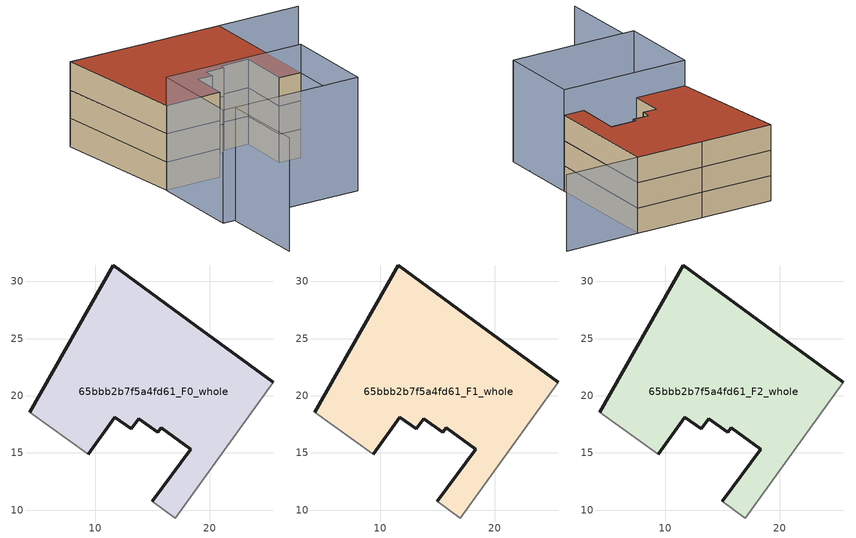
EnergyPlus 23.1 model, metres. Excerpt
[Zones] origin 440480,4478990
65bbb2b7f5a4fd61_F0_whole
 floor ground (EU_floor_Construction): 18.79,26.14 25.54,21.2 16.96,9.31 14.95,10.78 18.34,15.34 15.75,17.19 15.45,16.82 13.79,18.01 13.13,17.1 11.7,18.12 9.35,14.89 4.25,18.55 11.55,31.44 z0
 wall outside (EU_wall_Construction): 9.35,14.89 11.7,18.12 13.13,17.1 13.79,18.01 15.45,16.82 15.75,17.19 18.34,15.34 14.95,10.78 / 25.54,21.2 18.79,26.14 11.55,31.44 4.25,18.55 z0:3
 wall adiabatic (EU_wall_Construction): 4.25,18.55 9.35,14.89 / 14.95,10.78 16.96,9.31 25.54,21.2 z0:3
65bbb2b7f5a4fd61_F1_whole
 floor to 65bbb2b7f5a4fd61_F0_whole (EU_floor_Construction): 18.79,26.14 25.54,21.2 16.96,9.31 14.95,10.78 18.34,15.34 15.75,17.19 15.45,16.82 13.79,18.01 13.13,17.1 11.7,18.12 9.35,14.89 4.25,18.55 11.55,31.44 z3
 wall outside (EU_wall_Construction): 9.35,14.89 11.7,18.12 13.13,17.1 13.79,18.01 15.45,16.82 15.75,17.19 18.34,15.34 14.95,10.78 / 25.54,21.2 18.79,26.14 11.55,31.44 4.25,18.55 z3:6
 wall adiabatic (EU_wall_Construction): 4.25,18.55 9.35,14.89 / 14.95,10.78 16.96,9.31 25.54,21.2 z3:6
65bbb2b7f5a4fd61_F2_whole
 floor to 65bbb2b7f5a4fd61_F1_whole (EU_floor_Construction): 18.79,26.14 25.54,21.2 16.96,9.31 14.95,10.78 18.34,15.34 15.75,17.19 15.45,16.82 13.79,18.01 13.13,17.1 11.7,18.12 9.35,14.89 4.25,18.55 11.55,31.44 z6
 wall outside (EU_wall_Construction): 9.35,14.89 11.7,18.12 13.13,17.1 13.79,18.01 15.45,16.82 15.75,17.19 18.34,15.34 14.95,10.78 / 25.54,21.2 18.79,26.14 11.55,31.44 4.25,18.55 z6:9
 wall adiabatic (EU_wall_Construction): 4.25,18.55 9.35,14.89 / 14.95,10.78 16.96,9.31 25.54,21.2 z6:9
 roof outside (EU_roof_Construction): 16.96,9.31 25.54,21.2 18.79,26.14 11.55,31.44 4.25,18.55 9.35,14.89 11.7,18.12 13.13,17.1 13.79,18.01 15.45,16.82 15.75,17.19 18.34,15.34 14.95,10.78 z9
shading: -6.18,1.67 -0.69,9.43 / 4.29,18.6 16.98,9.3 / 16.98,9.3 10.91,1 / 10.91,1 -1.79,10.3 / -1.79,10.3 4.29,18.6 z0:12; 12.87,3.68 25.54,21.2 / 25.54,21.2 33.1,15.73 z0:9
[Building]
EU S2 Campaign: North Axis=0; Terrain=City; Solar Distribution=FullExterior
[Site:Location]
Madrid: Latitude=40.5; Longitude=-3.5; Time Zone=1; Elevation=609
[SizingPeriod:WeatherFileDays]
AnnualSizingPeriod: Begin Month=1; Begin Day of Month=1; End Month=12; End Day of Month=31; Day of Week for Start Day=Monday; Use Weather File Daylight Saving Period=No; Use Weather File Rain and Snow Indicators=No
[MATERIAL]
EU_InternalMass_Material: Roughness=MediumRough; Thickness=0.1; Conductivity=1; Density=1800; Specific Heat=900; Thermal Absorptance=0.9; Solar Absorptance=0.7; Visible Absorptance=0.7
[MATERIAL:NOMASS] Roughness=MediumRough; Thermal Absorptance=0.9; Solar Absorptance=0.7; Visible Absorptance=0.7
Name | Thermal Resistance
EU_wall_NoMass | 0.609216
EU_roof_NoMass | 0.513268
EU_floor_NoMass | 0.568163
[CONSTRUCTION]
EU_wall_Construction: EU_wall_NoMass
EU_roof_Construction: EU_roof_NoMass
EU_floor_Construction: EU_floor_NoMass
EU_InternalMass_Construction: EU_InternalMass_Material
[ZONE] Type=1; Multiplier=1; Ceiling Height=autocalculate; Volume=620.424; Floor Area=autocalculate; Part of Total Floor Area=Yes
65bbb2b7f5a4fd61_F0_whole; 65bbb2b7f5a4fd61_F1_whole; 65bbb2b7f5a4fd61_F2_whole
[INTERNALMASS] Construction=EU_InternalMass_Construction; Surface Area=206.808
Name | Zone or ZoneList
65bbb2b7f5a4fd61_F0_whole_EU_InternalMass | 65bbb2b7f5a4fd61_F0_whole
65bbb2b7f5a4fd61_F1_whole_EU_InternalMass | 65bbb2b7f5a4fd61_F1_whole
65bbb2b7f5a4fd61_F2_whole_EU_InternalMass | 65bbb2b7f5a4fd61_F2_whole
[OTHEREQUIPMENT] Fuel Type=Electricity; Design Level Calculation Method=Watts/Area; Power per Zone Floor Area=1; Fraction Latent=0; Fraction Radiant=0; Fraction Lost=0; Carbon Dioxide Generation Rate=0; EndUse Subcategory=EU_Step8_InternalGains
Name | Zone or ZoneList or Space or SpaceList | Schedule
EU_Step8_InternalGain_65bbb2b7f5a4fd61_F0_whole_f000 | 65bbb2b7f5a4fd61_F0_whole | EU_Step8_GainSchedule_65bbb2b7f5a4fd61_F0_whole_f000
EU_Step8_InternalGain_65bbb2b7f5a4fd61_F1_whole_f000 | 65bbb2b7f5a4fd61_F1_whole | EU_Step8_GainSchedule_65bbb2b7f5a4fd61_F1_whole_f000
EU_Step8_InternalGain_65bbb2b7f5a4fd61_F2_whole_f000 | 65bbb2b7f5a4fd61_F2_whole | EU_Step8_GainSchedule_65bbb2b7f5a4fd61_F2_whole_f000
[ZONEVENTILATION:DESIGNFLOWRATE] Schedule=EU_AlwaysOn; Design Flow Rate Calculation Method=AirChanges/Hour; Air Changes per Hour=0.752966; Ventilation Type=Natural; Fan Pressure Rise=0; Fan Total Efficiency=1; Constant Term Coefficient=1; Temperature Term Coefficient=0; Velocity Term Coefficient=0; Velocity Squared Term Coefficient=0; Minimum Indoor Temperature=-100; Maximum Indoor Temperature=100; Delta Temperature=-100; Minimum Outdoor Temperature=-100; Maximum Outdoor Temperature=100; Maximum Wind Speed=40
Name | Zone or ZoneList or Space or SpaceList
EU_ConstantAir_65bbb2b7f5a4fd61_F0_whole | 65bbb2b7f5a4fd61_F0_whole
EU_ConstantAir_65bbb2b7f5a4fd61_F1_whole | 65bbb2b7f5a4fd61_F1_whole
EU_ConstantAir_65bbb2b7f5a4fd61_F2_whole | 65bbb2b7f5a4fd61_F2_whole
[HVACTEMPLATE:THERMOSTAT] Constant Heating Setpoint=20; Constant Cooling Setpoint=50
EU_HeatOnly_65bbb2b7f5a4fd61_F0_whole; EU_HeatOnly_65bbb2b7f5a4fd61_F1_whole; EU_HeatOnly_65bbb2b7f5a4fd61_F2_whole
[HVACTEMPLATE:ZONE:IDEALLOADSAIRSYSTEM] System Availability Schedule=EU_AlwaysOn; Maximum Heating Supply Air Temperature=50; Minimum Cooling Supply Air Temperature=13; Maximum Heating Supply Air Humidity Ratio=0.0156; Minimum Cooling Supply Air Humidity Ratio=0.0077; Heating Limit=NoLimit; Cooling Limit=NoLimit; Heating Availability Schedule=EU_AlwaysOn; Cooling Availability Schedule=EU_CoolingOff; Dehumidification Control Type=ConstantSensibleHeatRatio; Cooling Sensible Heat Ratio=0.7; Dehumidification Setpoint=60; Humidification Control Type=None; Humidification Setpoint=30; Outdoor Air Method=None; Outdoor Air Flow Rate per Person=0.00944; Outdoor Air Flow Rate per Zone Floor Area=0; Outdoor Air Flow Rate per Zone=0; Demand Controlled Ventilation Type=None; Outdoor Air Economizer Type=NoEconomizer; Heat Recovery Type=None; Sensible Heat Recovery Effectiveness=0.7; Latent Heat Recovery Effectiveness=0.65
Name | Template Thermostat
65bbb2b7f5a4fd61_F0_whole | EU_HeatOnly_65bbb2b7f5a4fd61_F0_whole
65bbb2b7f5a4fd61_F1_whole | EU_HeatOnly_65bbb2b7f5a4fd61_F1_whole
65bbb2b7f5a4fd61_F2_whole | EU_HeatOnly_65bbb2b7f5a4fd61_F2_whole
[SIZING:ZONE] Zone Cooling Design Supply Air Temperature Input Method=SupplyAirTemperature; Zone Cooling Design Supply Air Temperature=13; Zone Heating Design Supply Air Temperature Input Method=SupplyAirTemperature; Zone Heating Design Supply Air Temperature=50; Zone Cooling Design Supply Air Humidity Ratio=0.008; Zone Heating Design Supply Air Humidity Ratio=0.008; Cooling Design Air Flow Method=DesignDay; Cooling Design Air Flow Rate=0; Cooling Minimum Air Flow per Zone Floor Area=0.000762; Cooling Minimum Air Flow=0; Cooling Minimum Air Flow Fraction=0.2; Heating Design Air Flow Method=DesignDay; Heating Design Air Flow Rate=0; Heating Maximum Air Flow per Zone Floor Area=0.002032; Heating Maximum Air Flow=0.141576; Heating Maximum Air Flow Fraction=0.3; Account for Dedicated Outdoor Air System=No; Dedicated Outdoor Air System Control Strategy=NeutralSupplyAir; Dedicated Outdoor Air Low Setpoint Temperature for Design=autosize; Dedicated Outdoor Air High Setpoint Temperature for Design=autosize; Zone Load Sizing Method=Sensible Load Only No Latent Load; Zone Latent Cooling Design Supply Air Humidity Ratio Input Method=HumidityRatioDifference; Zone Cooling Design Supply Air Humidity Ratio Difference=0.005; Zone Latent Heating Design Supply Air Humidity Ratio Input Method=HumidityRatioDifference; Zone Humidification Design Supply Air Humidity Ratio Difference=0.005
65bbb2b7f5a4fd61_F0_whole; 65bbb2b7f5a4fd61_F1_whole; 65bbb2b7f5a4fd61_F2_whole
[SCHEDULE:CONSTANT]
Name | Hourly Value
EU_AlwaysOn | 1
EU_CoolingOff | 0
[SCHEDULE:FILE] Column Number=1; Rows to Skip at Top=0; Number of Hours of Data=8760; Column Separator=Comma; Interpolate to Timestep=No; Minutes per Item=60; Adjust Schedule for Daylight Savings=Yes
Name | File
EU_Step8_GainSchedule_65bbb2b7f5a4fd61_F0_whole_f000 | ../../schedules/65bbb2b7f5a4fd61/65bbb2b7f5a4fd61_F0_whole_f000_gain.csv
EU_Step8_GainSchedule_65bbb2b7f5a4fd61_F1_whole_f000 | ../../schedules/65bbb2b7f5a4fd61/65bbb2b7f5a4fd61_F1_whole_f000_gain.csv
EU_Step8_GainSchedule_65bbb2b7f5a4fd61_F2_whole_f000 | ../../schedules/65bbb2b7f5a4fd61/65bbb2b7f5a4fd61_F2_whole_f000_gain.csv
